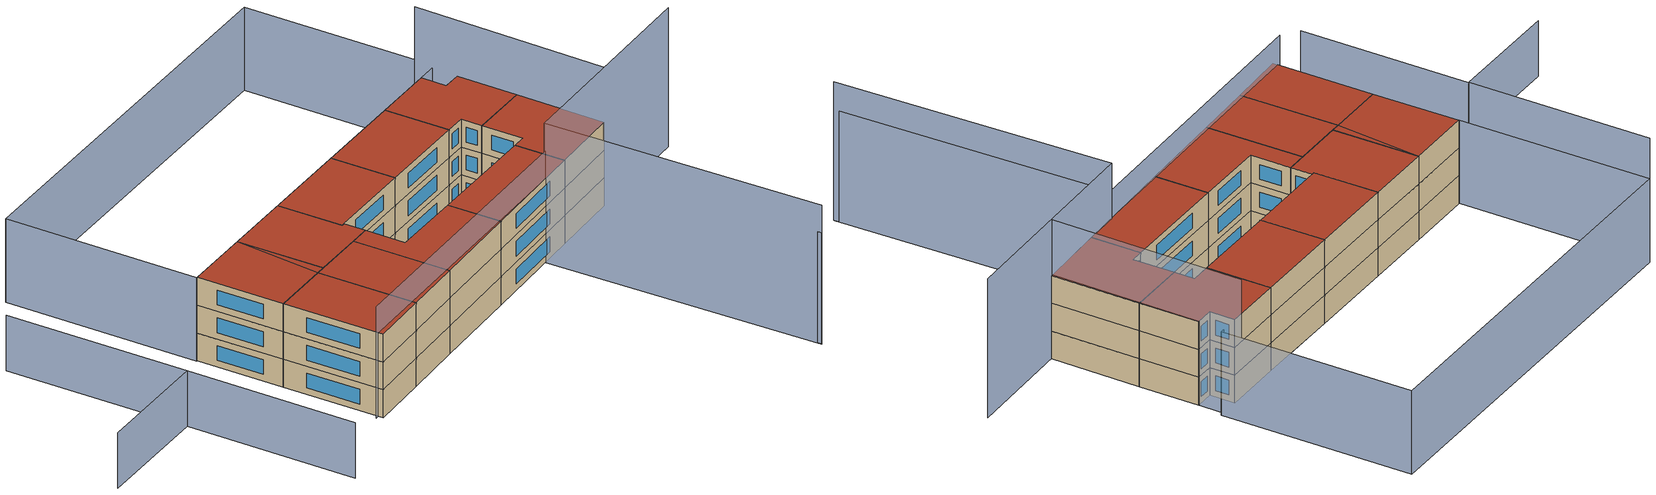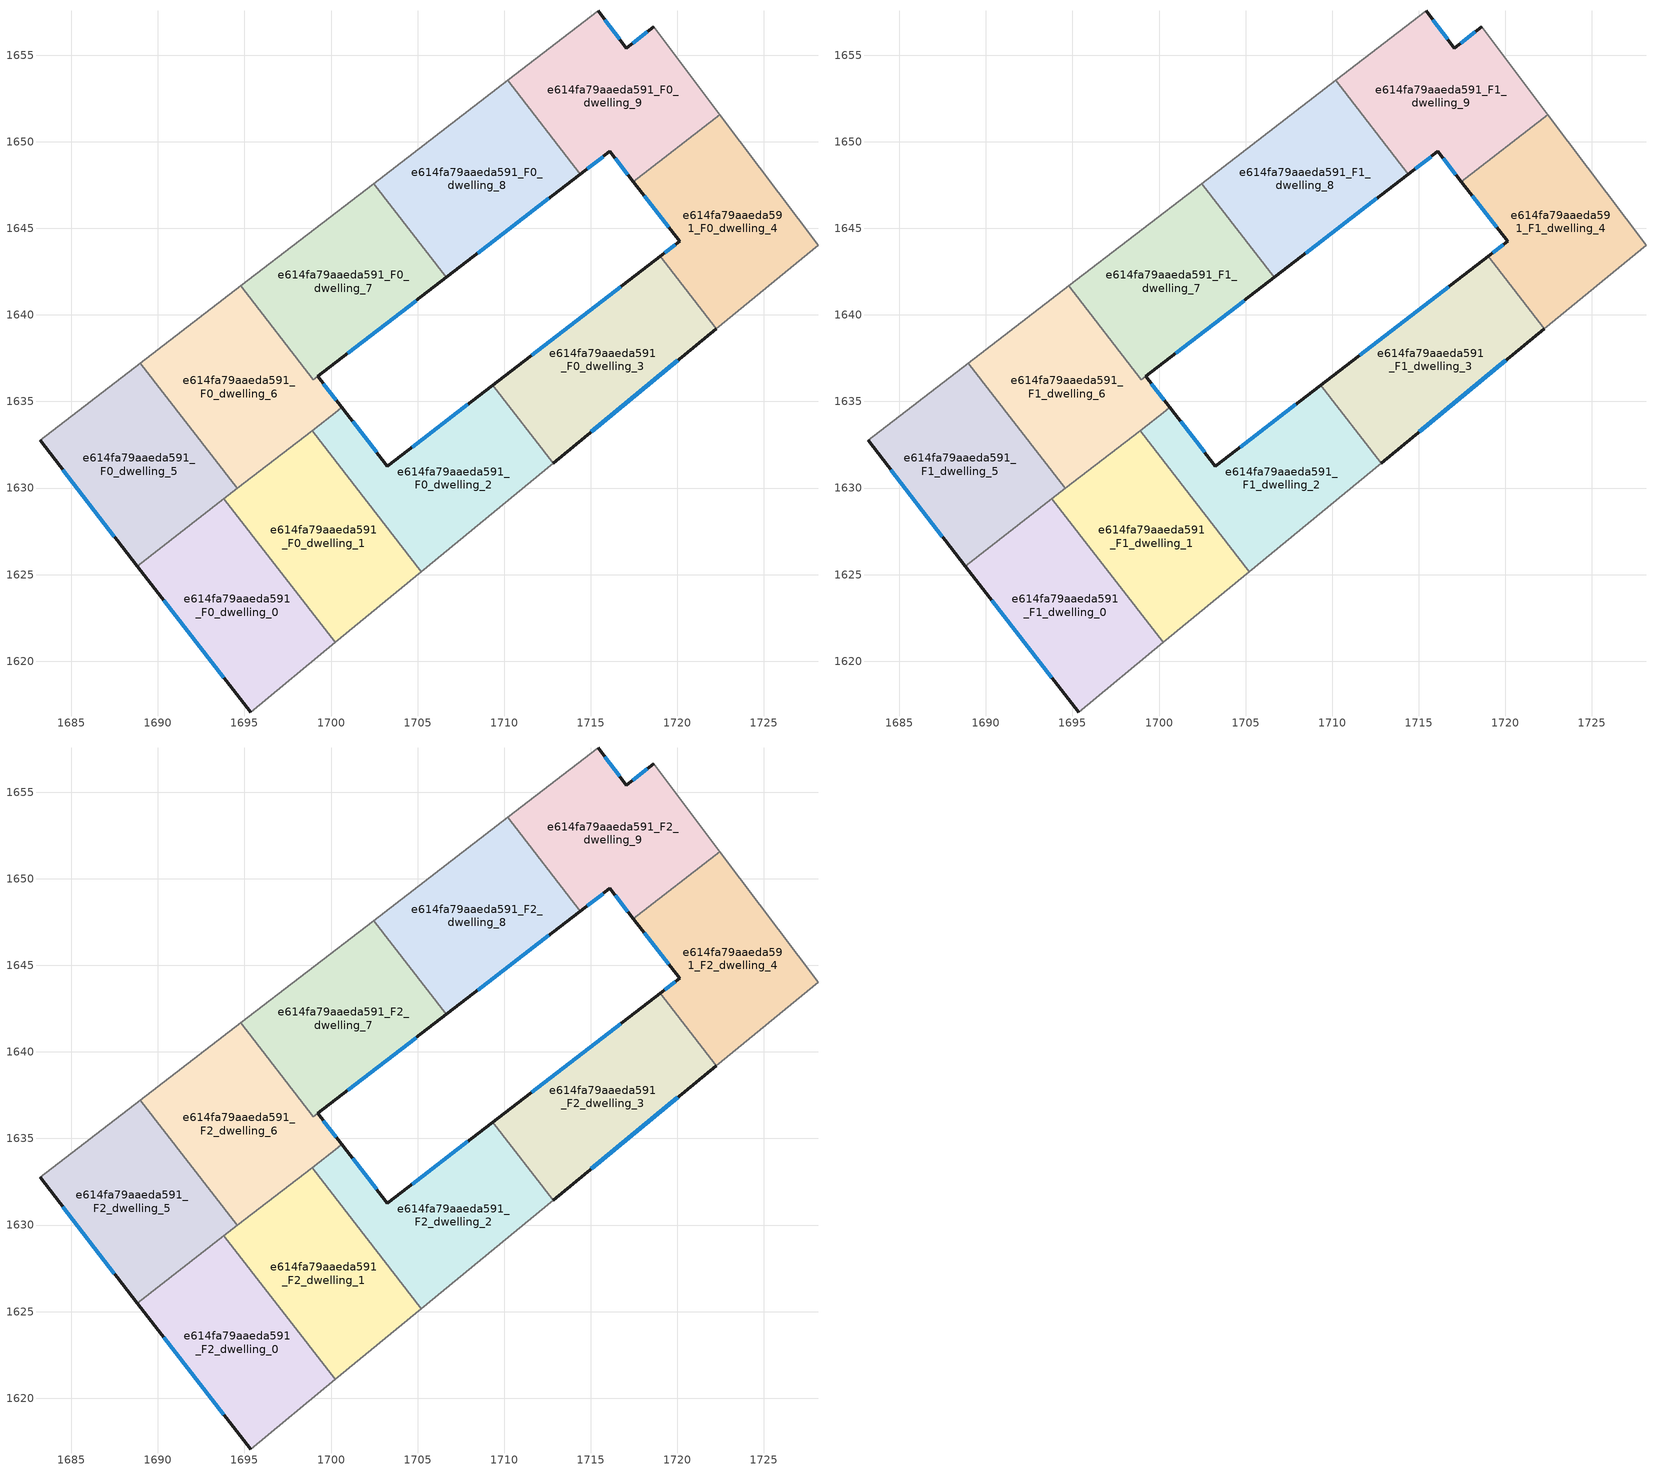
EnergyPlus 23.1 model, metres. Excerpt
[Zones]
e614fa79aaeda591_F0_dwelling_0
 floor ground (EU_floor_Construction): 1693.81,1629.37 1700.24,1621.08 1695.35,1617.06 1688.81,1625.5 z0
 wall outside (EU_wall_Construction): 1688.81,1625.5 1695.35,1617.06 z0:3
 wall adiabatic (EU_wall_Construction): 1695.35,1617.06 1700.24,1621.08 z0:3
 wall to e614fa79aaeda591_F0_dwelling_5 (EU_wall_Construction): 1693.81,1629.38 1688.81,1625.5 z0:3
 wall to e614fa79aaeda591_F0_dwelling_1 (EU_wall_Construction): 1700.24,1621.08 1693.81,1629.37 z0:3
 window (EU_Window_Construction): 1690.35,1623.52 1693.81,1619.04 z0.7:2.3
e614fa79aaeda591_F0_dwelling_1
 floor ground (EU_floor_Construction): 1698.91,1633.32 1705.22,1625.18 1700.24,1621.08 1693.81,1629.37 z0
 wall adiabatic (EU_wall_Construction): 1700.24,1621.08 1705.22,1625.18 z0:3
 wall to e614fa79aaeda591_F0_dwelling_2 (EU_wall_Construction): 1705.22,1625.18 1698.91,1633.32 z0:3
 wall to e614fa79aaeda591_F0_dwelling_6 (EU_wall_Construction): 1698.91,1633.32 1694.59,1629.98 z0:3
 wall to e614fa79aaeda591_F0_dwelling_5 (EU_wall_Construction): 1694.59,1629.98 1693.81,1629.37 z0:3
e614fa79aaeda591_F0_dwelling_2
 floor ground (EU_floor_Construction): 1709.33,1635.94 1712.82,1631.44 1705.21,1625.18 1698.91,1633.32 1700.38,1634.46 1700.63,1634.65 1703.25,1631.26 z0
 wall outside (EU_wall_Construction): 1709.33,1635.94 1703.25,1631.26 1700.63,1634.65 z0:3
 wall adiabatic (EU_wall_Construction): 1705.22,1625.18 1712.82,1631.44 z0:3
 wall to e614fa79aaeda591_F0_dwelling_3 (EU_wall_Construction): 1712.82,1631.44 1709.33,1635.94 z0:3
 wall to e614fa79aaeda591_F0_dwelling_6 (EU_wall_Construction): 1700.63,1634.65 1700.38,1634.46 1698.91,1633.32 z0:3
 window (EU_Window_Construction): 1702.64,1632.06 1701.24,1633.86 / 1707.91,1634.84 1704.68,1632.36 z0.7:2.3
e614fa79aaeda591_F0_dwelling_3
 floor ground (EU_floor_Construction): 1719,1643.37 1722.24,1639.19 1712.82,1631.44 1709.33,1635.94 z0
 wall outside (EU_wall_Construction): 1712.82,1631.44 1722.24,1639.19 / 1719,1643.37 1709.33,1635.94 z0:3
 wall to e614fa79aaeda591_F0_dwelling_4 (EU_wall_Construction): 1722.24,1639.19 1719,1643.37 z0:3
 window (EU_Window_Construction): 1715.03,1633.26 1720.03,1637.37 / 1716.73,1641.63 1711.6,1637.68 z0.7:2.3
e614fa79aaeda591_F0_dwelling_4
 floor ground (EU_floor_Construction): 1722.45,1651.56 1728.12,1644.03 1722.24,1639.19 1719,1643.37 1720.13,1644.24 1717.46,1647.7 z0
 wall outside (EU_wall_Construction): 1717.46,1647.7 1720.13,1644.24 1719,1643.37 z0:3
 wall adiabatic (EU_wall_Construction): 1722.24,1639.19 1728.12,1644.03 1722.45,1651.56 z0:3
 wall to e614fa79aaeda591_F0_dwelling_9 (EU_wall_Construction): 1722.45,1651.56 1717.46,1647.7 z0:3
 window (EU_Window_Construction): 1718.09,1646.89 1719.51,1645.05 / 1719.87,1644.04 1719.27,1643.58 z0.7:2.3
e614fa79aaeda591_F0_dwelling_5
 floor ground (EU_floor_Construction): 1688.99,1637.21 1694.59,1629.98 1688.81,1625.5 1683.19,1632.75 z0
 wall outside (EU_wall_Construction): 1683.19,1632.75 1688.81,1625.5 z0:3
 wall adiabatic (EU_wall_Construction): 1688.99,1637.21 1683.19,1632.75 z0:3
 wall to e614fa79aaeda591_F0_dwelling_6 (EU_wall_Construction): 1694.59,1629.98 1688.99,1637.21 z0:3
 window (EU_Window_Construction): 1684.51,1631.05 1687.49,1627.2 z0.7:2.3
e614fa79aaeda591_F0_dwelling_6
 floor ground (EU_floor_Construction): 1699.23,1636.46 1700.63,1634.65 1694.59,1629.98 1688.99,1637.21 1694.79,1641.68 1698.99,1636.27 z0
 wall outside (EU_wall_Construction): 1700.63,1634.65 1699.23,1636.46 z0:3
 wall adiabatic (EU_wall_Construction): 1694.79,1641.68 1688.99,1637.21 z0:3
 wall to e614fa79aaeda591_F0_dwelling_7 (EU_wall_Construction): 1699.23,1636.46 1698.99,1636.27 1694.79,1641.68 z0:3
 window (EU_Window_Construction): 1700.3,1635.08 1699.56,1636.03 z0.7:2.3
e614fa79aaeda591_F0_dwelling_7
 floor ground (EU_floor_Construction): 1702.46,1647.58 1706.66,1642.17 1699.23,1636.46 1698.99,1636.27 1694.79,1641.68 z0
 wall outside (EU_wall_Construction): 1699.23,1636.46 1706.66,1642.17 z0:3
 wall adiabatic (EU_wall_Construction): 1702.46,1647.58 1694.79,1641.68 z0:3
 wall to e614fa79aaeda591_F0_dwelling_8 (EU_wall_Construction): 1706.66,1642.17 1702.46,1647.58 z0:3
 window (EU_Window_Construction): 1700.97,1637.8 1704.91,1640.83 z0.7:2.3
e614fa79aaeda591_F0_dwelling_8
 floor ground (EU_floor_Construction): 1710.21,1653.55 1714.41,1648.14 1706.66,1642.17 1702.46,1647.58 z0
 wall outside (EU_wall_Construction): 1706.66,1642.17 1714.41,1648.14 z0:3
 wall adiabatic (EU_wall_Construction): 1710.21,1653.55 1702.46,1647.58 z0:3
 wall to e614fa79aaeda591_F0_dwelling_9 (EU_wall_Construction): 1714.41,1648.14 1710.21,1653.55 z0:3
 window (EU_Window_Construction): 1708.48,1643.57 1712.59,1646.74 z0.7:2.3
e614fa79aaeda591_F0_dwelling_9
 floor ground (EU_floor_Construction): 1718.63,1656.63 1722.45,1651.56 1717.46,1647.7 1716.11,1649.45 1714.41,1648.14 1710.21,1653.55 1715.42,1657.56 1717.04,1655.41 z0
 wall outside (EU_wall_Construction): 1714.41,1648.14 1716.11,1649.45 1717.46,1647.7 / 1718.63,1656.63 1717.04,1655.41 1715.42,1657.56 z0:3
 wall adiabatic (EU_wall_Construction): 1715.42,1657.56 1710.21,1653.55 / 1722.45,1651.56 1718.63,1656.63 z0:3
 window (EU_Window_Construction): 1714.81,1648.44 1715.71,1649.14 / 1716.66,1655.91 1715.8,1657.05 / 1718.26,1656.35 1717.41,1655.69 / 1716.43,1649.04 1717.15,1648.11 z0.7:2.3
e614fa79aaeda591_F1_dwelling_0
 floor to e614fa79aaeda591_F0_dwelling_0 (EU_floor_Construction): 1693.81,1629.37 1700.24,1621.08 1695.35,1617.06 1688.81,1625.5 z3
 wall outside (EU_wall_Construction): 1688.81,1625.5 1695.35,1617.06 z3:6
 wall adiabatic (EU_wall_Construction): 1695.35,1617.06 1700.24,1621.08 z3:6
 wall to e614fa79aaeda591_F1_dwelling_5 (EU_wall_Construction): 1693.81,1629.38 1688.81,1625.5 z3:6
 wall to e614fa79aaeda591_F1_dwelling_1 (EU_wall_Construction): 1700.24,1621.08 1693.81,1629.37 z3:6
 window (EU_Window_Construction): 1690.35,1623.52 1693.81,1619.04 z3.7:5.3
e614fa79aaeda591_F1_dwelling_1
 floor to e614fa79aaeda591_F0_dwelling_1 (EU_floor_Construction): 1698.91,1633.32 1705.21,1625.18 1700.24,1621.08 1693.81,1629.37 z3
 wall adiabatic (EU_wall_Construction): 1700.24,1621.08 1705.22,1625.18 z3:6
 wall to e614fa79aaeda591_F1_dwelling_2 (EU_wall_Construction): 1705.22,1625.18 1698.91,1633.32 z3:6
 wall to e614fa79aaeda591_F1_dwelling_6 (EU_wall_Construction): 1698.91,1633.32 1694.59,1629.98 z3:6
 wall to e614fa79aaeda591_F1_dwelling_5 (EU_wall_Construction): 1694.59,1629.98 1693.81,1629.37 z3:6
e614fa79aaeda591_F1_dwelling_2
 floor to e614fa79aaeda591_F0_dwelling_2 (EU_floor_Construction): 1709.33,1635.94 1712.82,1631.44 1705.21,1625.18 1698.91,1633.32 1700.38,1634.46 1700.63,1634.65 1703.25,1631.26 z3
 wall outside (EU_wall_Construction): 1709.33,1635.94 1703.25,1631.26 1700.63,1634.65 z3:6
 wall adiabatic (EU_wall_Construction): 1705.22,1625.18 1712.82,1631.44 z3:6
 wall to e614fa79aaeda591_F1_dwelling_3 (EU_wall_Construction): 1712.82,1631.44 1709.33,1635.94 z3:6
 wall to e614fa79aaeda591_F1_dwelling_6 (EU_wall_Construction): 1700.63,1634.65 1700.38,1634.46 1698.91,1633.32 z3:6
 window (EU_Window_Construction): 1702.64,1632.06 1701.24,1633.86 / 1707.91,1634.84 1704.68,1632.36 z3.7:5.3
e614fa79aaeda591_F1_dwelling_3
 floor to e614fa79aaeda591_F0_dwelling_3 (EU_floor_Construction): 1719,1643.37 1722.24,1639.19 1712.82,1631.44 1709.33,1635.94 z3
 wall outside (EU_wall_Construction): 1712.82,1631.44 1722.24,1639.19 / 1719,1643.37 1709.33,1635.94 z3:6
 wall to e614fa79aaeda591_F1_dwelling_4 (EU_wall_Construction): 1722.24,1639.19 1719,1643.37 z3:6
 window (EU_Window_Construction): 1715.03,1633.26 1720.03,1637.37 / 1716.73,1641.63 1711.6,1637.68 z3.7:5.3
e614fa79aaeda591_F1_dwelling_4
 floor to e614fa79aaeda591_F0_dwelling_4 (EU_floor_Construction): 1722.45,1651.56 1728.12,1644.03 1722.24,1639.19 1719,1643.37 1720.13,1644.24 1717.46,1647.7 z3
 wall outside (EU_wall_Construction): 1717.46,1647.7 1720.13,1644.24 1719,1643.37 z3:6
 wall adiabatic (EU_wall_Construction): 1722.24,1639.19 1728.12,1644.03 1722.45,1651.56 z3:6
 wall to e614fa79aaeda591_F1_dwelling_9 (EU_wall_Construction): 1722.45,1651.56 1717.46,1647.7 z3:6
 window (EU_Window_Construction): 1718.09,1646.89 1719.51,1645.05 / 1719.87,1644.04 1719.27,1643.58 z3.7:5.3
e614fa79aaeda591_F1_dwelling_5
 floor to e614fa79aaeda591_F0_dwelling_5 (EU_floor_Construction): 1688.99,1637.21 1693.81,1629.38 1688.81,1625.5 1683.19,1632.75 z3; 1688.99,1637.21 1694.59,1629.98 1693.81,1629.38 z3
 wall outside (EU_wall_Construction): 1683.19,1632.75 1688.81,1625.5 z3:6
 wall adiabatic (EU_wall_Construction): 1688.99,1637.21 1683.19,1632.75 z3:6
 wall to e614fa79aaeda591_F1_dwelling_6 (EU_wall_Construction): 1694.59,1629.98 1688.99,1637.21 z3:6
 window (EU_Window_Construction): 1684.51,1631.05 1687.49,1627.2 z3.7:5.3
e614fa79aaeda591_F1_dwelling_6
 floor to e614fa79aaeda591_F0_dwelling_6 (EU_floor_Construction): 1699.23,1636.46 1700.63,1634.65 1694.59,1629.98 1688.99,1637.21 1694.79,1641.68 1698.99,1636.27 z3
 wall outside (EU_wall_Construction): 1700.63,1634.65 1699.23,1636.46 z3:6
 wall adiabatic (EU_wall_Construction): 1694.79,1641.68 1688.99,1637.21 z3:6
 wall to e614fa79aaeda591_F1_dwelling_7 (EU_wall_Construction): 1699.23,1636.46 1698.99,1636.27 1694.79,1641.68 z3:6
 window (EU_Window_Construction): 1700.3,1635.08 1699.56,1636.03 z3.7:5.3
e614fa79aaeda591_F1_dwelling_7
 floor to e614fa79aaeda591_F0_dwelling_7 (EU_floor_Construction): 1702.46,1647.58 1706.66,1642.17 1699.23,1636.46 1698.99,1636.27 1694.79,1641.68 z3
 wall outside (EU_wall_Construction): 1699.23,1636.46 1706.66,1642.17 z3:6
 wall adiabatic (EU_wall_Construction): 1702.46,1647.58 1694.79,1641.68 z3:6
 wall to e614fa79aaeda591_F1_dwelling_8 (EU_wall_Construction): 1706.66,1642.17 1702.46,1647.58 z3:6
 window (EU_Window_Construction): 1700.97,1637.8 1704.91,1640.83 z3.7:5.3
e614fa79aaeda591_F1_dwelling_8
 floor to e614fa79aaeda591_F0_dwelling_8 (EU_floor_Construction): 1710.21,1653.55 1714.41,1648.14 1706.66,1642.17 1702.46,1647.58 z3
 wall outside (EU_wall_Construction): 1706.66,1642.17 1714.41,1648.14 z3:6
 wall adiabatic (EU_wall_Construction): 1710.21,1653.55 1702.46,1647.58 z3:6
 wall to e614fa79aaeda591_F1_dwelling_9 (EU_wall_Construction): 1714.41,1648.14 1710.21,1653.55 z3:6
 window (EU_Window_Construction): 1708.48,1643.57 1712.59,1646.74 z3.7:5.3
e614fa79aaeda591_F1_dwelling_9
 floor to e614fa79aaeda591_F0_dwelling_9 (EU_floor_Construction): 1718.63,1656.63 1722.45,1651.56 1717.46,1647.7 1716.11,1649.45 1714.41,1648.14 1710.21,1653.55 1715.42,1657.56 1717.04,1655.41 z3
 wall outside (EU_wall_Construction): 1714.41,1648.14 1716.11,1649.45 1717.46,1647.7 / 1718.63,1656.63 1717.04,1655.41 1715.42,1657.56 z3:6
 wall adiabatic (EU_wall_Construction): 1715.42,1657.56 1710.21,1653.55 / 1722.45,1651.56 1718.63,1656.63 z3:6
 window (EU_Window_Construction): 1714.81,1648.44 1715.71,1649.14 / 1716.66,1655.91 1715.8,1657.05 / 1718.26,1656.35 1717.41,1655.69 / 1716.43,1649.04 1717.15,1648.11 z3.7:5.3
e614fa79aaeda591_F2_dwelling_0
 floor to e614fa79aaeda591_F1_dwelling_0 (EU_floor_Construction): 1693.81,1629.37 1700.24,1621.08 1695.35,1617.06 1688.81,1625.5 z6
 wall outside (EU_wall_Construction): 1688.81,1625.5 1695.35,1617.06 z6:9
 wall adiabatic (EU_wall_Construction): 1695.35,1617.06 1700.24,1621.08 z6:9
 wall to e614fa79aaeda591_F2_dwelling_5 (EU_wall_Construction): 1693.81,1629.38 1688.81,1625.5 z6:9
 wall to e614fa79aaeda591_F2_dwelling_1 (EU_wall_Construction): 1700.24,1621.08 1693.81,1629.37 z6:9
 window (EU_Window_Construction): 1690.35,1623.52 1693.81,1619.04 z6.7:8.3
 roof outside (EU_roof_Construction): 1700.24,1621.08 1693.81,1629.37 1688.81,1625.5 1695.35,1617.06 z9
e614fa79aaeda591_F2_dwelling_1
 floor to e614fa79aaeda591_F1_dwelling_1 (EU_floor_Construction): 1698.91,1633.32 1705.21,1625.18 1700.24,1621.08 1693.81,1629.37 z6
 wall adiabatic (EU_wall_Construction): 1700.24,1621.08 1705.22,1625.18 z6:9
 wall to e614fa79aaeda591_F2_dwelling_2 (EU_wall_Construction): 1705.22,1625.18 1698.91,1633.32 z6:9
 wall to e614fa79aaeda591_F2_dwelling_6 (EU_wall_Construction): 1698.91,1633.32 1694.59,1629.98 z6:9
 wall to e614fa79aaeda591_F2_dwelling_5 (EU_wall_Construction): 1694.59,1629.98 1693.81,1629.37 z6:9
 roof outside (EU_roof_Construction): 1705.21,1625.18 1698.91,1633.32 1693.81,1629.37 1700.24,1621.08 z9
e614fa79aaeda591_F2_dwelling_2
 floor to e614fa79aaeda591_F1_dwelling_2 (EU_floor_Construction): 1709.33,1635.94 1712.82,1631.44 1705.21,1625.18 1698.91,1633.32 1700.38,1634.46 1700.63,1634.65 1703.25,1631.26 z6
 wall outside (EU_wall_Construction): 1709.33,1635.94 1703.25,1631.26 1700.63,1634.65 z6:9
 wall adiabatic (EU_wall_Construction): 1705.22,1625.18 1712.82,1631.44 z6:9
 wall to e614fa79aaeda591_F2_dwelling_3 (EU_wall_Construction): 1712.82,1631.44 1709.33,1635.94 z6:9
 wall to e614fa79aaeda591_F2_dwelling_6 (EU_wall_Construction): 1700.63,1634.65 1700.38,1634.46 1698.91,1633.32 z6:9
 window (EU_Window_Construction): 1702.64,1632.06 1701.24,1633.86 / 1707.91,1634.84 1704.68,1632.36 z6.7:8.3
 roof outside (EU_roof_Construction): 1712.82,1631.44 1709.33,1635.94 1703.25,1631.26 1700.63,1634.65 1700.38,1634.46 1698.91,1633.32 1705.21,1625.18 z9
e614fa79aaeda591_F2_dwelling_3
 floor to e614fa79aaeda591_F1_dwelling_3 (EU_floor_Construction): 1719,1643.37 1722.24,1639.19 1712.82,1631.44 1709.33,1635.94 z6
 wall outside (EU_wall_Construction): 1712.82,1631.44 1722.24,1639.19 / 1719,1643.37 1709.33,1635.94 z6:9
 wall to e614fa79aaeda591_F2_dwelling_4 (EU_wall_Construction): 1722.24,1639.19 1719,1643.37 z6:9
 window (EU_Window_Construction): 1715.03,1633.26 1720.03,1637.37 / 1716.73,1641.63 1711.6,1637.68 z6.7:8.3
 roof outside (EU_roof_Construction): 1722.24,1639.19 1719,1643.37 1709.33,1635.94 1712.82,1631.44 z9
e614fa79aaeda591_F2_dwelling_4
 floor to e614fa79aaeda591_F1_dwelling_4 (EU_floor_Construction): 1722.45,1651.56 1728.12,1644.03 1722.24,1639.19 1719,1643.37 1720.13,1644.24 1717.46,1647.7 z6
 wall outside (EU_wall_Construction): 1717.46,1647.7 1720.13,1644.24 1719,1643.37 z6:9
 wall adiabatic (EU_wall_Construction): 1722.24,1639.19 1728.12,1644.03 1722.45,1651.56 z6:9
 wall to e614fa79aaeda591_F2_dwelling_9 (EU_wall_Construction): 1722.45,1651.56 1717.46,1647.7 z6:9
 window (EU_Window_Construction): 1718.09,1646.89 1719.51,1645.05 / 1719.87,1644.04 1719.27,1643.58 z6.7:8.3
 roof outside (EU_roof_Construction): 1728.12,1644.03 1722.45,1651.56 1717.46,1647.7 1720.13,1644.24 1719,1643.37 1722.24,1639.19 z9
e614fa79aaeda591_F2_dwelling_5
 floor to e614fa79aaeda591_F1_dwelling_5 (EU_floor_Construction): 1688.99,1637.21 1693.81,1629.38 1688.81,1625.5 1683.19,1632.75 z6; 1688.99,1637.21 1694.59,1629.98 1693.81,1629.38 z6
 wall outside (EU_wall_Construction): 1683.19,1632.75 1688.81,1625.5 z6:9
 wall adiabatic (EU_wall_Construction): 1688.99,1637.21 1683.19,1632.75 z6:9
 wall to e614fa79aaeda591_F2_dwelling_6 (EU_wall_Construction): 1694.59,1629.98 1688.99,1637.21 z6:9
 window (EU_Window_Construction): 1684.51,1631.05 1687.49,1627.2 z6.7:8.3
 roof outside (EU_roof_Construction): 1693.81,1629.38 1688.99,1637.21 1683.19,1632.75 1688.81,1625.5 z9; 1694.59,1629.98 1688.99,1637.21 1693.81,1629.38 z9
e614fa79aaeda591_F2_dwelling_6
 floor to e614fa79aaeda591_F1_dwelling_6 (EU_floor_Construction): 1699.23,1636.46 1700.63,1634.65 1694.59,1629.98 1688.99,1637.21 1694.79,1641.68 1698.99,1636.27 z6
 wall outside (EU_wall_Construction): 1700.63,1634.65 1699.23,1636.46 z6:9
 wall adiabatic (EU_wall_Construction): 1694.79,1641.68 1688.99,1637.21 z6:9
 wall to e614fa79aaeda591_F2_dwelling_7 (EU_wall_Construction): 1699.23,1636.46 1698.99,1636.27 1694.79,1641.68 z6:9
 window (EU_Window_Construction): 1700.3,1635.08 1699.56,1636.03 z6.7:8.3
 roof outside (EU_roof_Construction): 1700.63,1634.65 1699.23,1636.46 1698.99,1636.27 1694.79,1641.68 1688.99,1637.21 1694.59,1629.98 z9
e614fa79aaeda591_F2_dwelling_7
 floor to e614fa79aaeda591_F1_dwelling_7 (EU_floor_Construction): 1702.46,1647.58 1706.66,1642.17 1699.23,1636.46 1698.99,1636.27 1694.79,1641.68 z6
 wall outside (EU_wall_Construction): 1699.23,1636.46 1706.66,1642.17 z6:9
 wall adiabatic (EU_wall_Construction): 1702.46,1647.58 1694.79,1641.68 z6:9
 wall to e614fa79aaeda591_F2_dwelling_8 (EU_wall_Construction): 1706.66,1642.17 1702.46,1647.58 z6:9
 window (EU_Window_Construction): 1700.97,1637.8 1704.91,1640.83 z6.7:8.3
 roof outside (EU_roof_Construction): 1706.66,1642.17 1702.46,1647.58 1694.79,1641.68 1698.99,1636.27 1699.23,1636.46 z9
e614fa79aaeda591_F2_dwelling_8
 floor to e614fa79aaeda591_F1_dwelling_8 (EU_floor_Construction): 1710.21,1653.55 1714.41,1648.14 1706.66,1642.17 1702.46,1647.58 z6
 wall outside (EU_wall_Construction): 1706.66,1642.17 1714.41,1648.14 z6:9
 wall adiabatic (EU_wall_Construction): 1710.21,1653.55 1702.46,1647.58 z6:9
 wall to e614fa79aaeda591_F2_dwelling_9 (EU_wall_Construction): 1714.41,1648.14 1710.21,1653.55 z6:9
 window (EU_Window_Construction): 1708.48,1643.57 1712.59,1646.74 z6.7:8.3
 roof outside (EU_roof_Construction): 1714.41,1648.14 1710.21,1653.55 1702.46,1647.58 1706.66,1642.17 z9
e614fa79aaeda591_F2_dwelling_9
 floor to e614fa79aaeda591_F1_dwelling_9 (EU_floor_Construction): 1718.63,1656.63 1722.45,1651.56 1717.46,1647.7 1716.11,1649.45 1714.41,1648.14 1710.21,1653.55 1715.42,1657.56 1717.04,1655.41 z6
 wall outside (EU_wall_Construction): 1714.41,1648.14 1716.11,1649.45 1717.46,1647.7 / 1718.63,1656.63 1717.04,1655.41 1715.42,1657.56 z6:9
 wall adiabatic (EU_wall_Construction): 1715.42,1657.56 1710.21,1653.55 / 1722.45,1651.56 1718.63,1656.63 z6:9
 window (EU_Window_Construction): 1714.81,1648.44 1715.71,1649.14 / 1716.66,1655.91 1715.8,1657.05 / 1718.26,1656.35 1717.41,1655.69 / 1716.43,1649.04 1717.15,1648.11 z6.7:8.3
 roof outside (EU_roof_Construction): 1722.45,1651.56 1718.63,1656.63 1717.04,1655.41 1715.42,1657.56 1710.21,1653.55 1714.41,1648.14 1716.11,1649.45 1717.46,1647.7 z9
shading: 1678.06,1622.43 1688.96,1608.13 / 1666.25,1637.72 1678.02,1622.39 / 1678.02,1622.39 1668.04,1614.74 z0:6; 1694.74,1617.26 1719.43,1636.87 / 1719.43,1636.87 1737.56,1614.04 z0:12; 1717.37,1659.06 1683.14,1632.71 / 1683.14,1632.71 1670.72,1648.86 / 1670.72,1648.86 1704.94,1675.21 / 1704.94,1675.21 1717.37,1659.06 z0:9; 1737.62,1613.98 1719.29,1636.89 / 1719.29,1636.89 1737.47,1651.43 / 1728.07,1643.99 1715.86,1660.32 z0:15
[Building]
EU S2 Campaign: North Axis=0; Terrain=City; Solar Distribution=FullExterior
[Site:Location]
Budapest.Ferenc.Liszt.Intl.AP: Latitude=47.437; Longitude=19.256; Time Zone=1; Elevation=185
[SizingPeriod:WeatherFileDays]
AnnualSizingPeriod: Begin Month=1; Begin Day of Month=1; End Month=12; End Day of Month=31; Day of Week for Start Day=Monday; Use Weather File Daylight Saving Period=No; Use Weather File Rain and Snow Indicators=No
[MATERIAL]
EU_InternalMass_Material: Roughness=MediumRough; Thickness=0.1; Conductivity=1; Density=1800; Specific Heat=900; Thermal Absorptance=0.9; Solar Absorptance=0.7; Visible Absorptance=0.7
[MATERIAL:NOMASS] Roughness=MediumRough; Thermal Absorptance=0.9; Solar Absorptance=0.7; Visible Absorptance=0.7
Name | Thermal Resistance
EU_wall_NoMass | 0.832559
EU_roof_NoMass | 1.39638
EU_floor_NoMass | 0.872794
[WINDOWMATERIAL:SIMPLEGLAZINGSYSTEM]
EU_Window_SimpleGlazing: UFactor=2.79869; Solar Heat Gain Coefficient=0.75; Visible Transmittance=0.75
[CONSTRUCTION]
EU_wall_Construction: EU_wall_NoMass
EU_roof_Construction: EU_roof_NoMass
EU_floor_Construction: EU_floor_NoMass
EU_Window_Construction: EU_Window_SimpleGlazing
EU_InternalMass_Construction: EU_InternalMass_Material
[ZONE] Type=1; Multiplier=1; Ceiling Height=autocalculate; Floor Area=autocalculate; Part of Total Floor Area=Yes
Name | Volume
e614fa79aaeda591_F0_dwelling_0; e614fa79aaeda591_F1_dwelling_0; e614fa79aaeda591_F2_dwelling_0 | 200.924
e614fa79aaeda591_F0_dwelling_1; e614fa79aaeda591_F1_dwelling_1; e614fa79aaeda591_F2_dwelling_1 | 200.93
e614fa79aaeda591_F0_dwelling_2; e614fa79aaeda591_F1_dwelling_2; e614fa79aaeda591_F2_dwelling_2 | 200.895
e614fa79aaeda591_F0_dwelling_3; e614fa79aaeda591_F1_dwelling_3; e614fa79aaeda591_F2_dwelling_3; e614fa79aaeda591_F0_dwelling_5; e614fa79aaeda591_F1_dwelling_5; e614fa79aaeda591_F2_dwelling_5; e614fa79aaeda591_F1_dwelling_9; e614fa79aaeda591_F2_dwelling_9 | 200.903
e614fa79aaeda591_F0_dwelling_4; e614fa79aaeda591_F1_dwelling_4; e614fa79aaeda591_F2_dwelling_4 | 200.92
e614fa79aaeda591_F0_dwelling_6; e614fa79aaeda591_F1_dwelling_6; e614fa79aaeda591_F2_dwelling_6 | 203.028
e614fa79aaeda591_F0_dwelling_7; e614fa79aaeda591_F1_dwelling_7; e614fa79aaeda591_F2_dwelling_7 | 198.783
e614fa79aaeda591_F0_dwelling_8 | 200.916
e614fa79aaeda591_F1_dwelling_8; e614fa79aaeda591_F2_dwelling_8 | 200.915
e614fa79aaeda591_F0_dwelling_9 | 200.904
[INTERNALMASS] Construction=EU_InternalMass_Construction
Name | Zone or ZoneList | Surface Area
e614fa79aaeda591_F0_dwelling_0_EU_InternalMass | e614fa79aaeda591_F0_dwelling_0 | 66.9752
e614fa79aaeda591_F0_dwelling_1_EU_InternalMass | e614fa79aaeda591_F0_dwelling_1 | 66.9781
e614fa79aaeda591_F0_dwelling_2_EU_InternalMass | e614fa79aaeda591_F0_dwelling_2 | 66.9658
e614fa79aaeda591_F0_dwelling_3_EU_InternalMass | e614fa79aaeda591_F0_dwelling_3 | 66.9678
e614fa79aaeda591_F0_dwelling_4_EU_InternalMass | e614fa79aaeda591_F0_dwelling_4 | 66.9733
e614fa79aaeda591_F0_dwelling_5_EU_InternalMass | e614fa79aaeda591_F0_dwelling_5 | 66.9677
e614fa79aaeda591_F0_dwelling_6_EU_InternalMass | e614fa79aaeda591_F0_dwelling_6 | 67.6786
e614fa79aaeda591_F0_dwelling_7_EU_InternalMass | e614fa79aaeda591_F0_dwelling_7 | 66.2609
e614fa79aaeda591_F0_dwelling_8_EU_InternalMass | e614fa79aaeda591_F0_dwelling_8 | 66.9719
e614fa79aaeda591_F0_dwelling_9_EU_InternalMass | e614fa79aaeda591_F0_dwelling_9 | 66.9678
e614fa79aaeda591_F1_dwelling_0_EU_InternalMass | e614fa79aaeda591_F1_dwelling_0 | 66.9752
e614fa79aaeda591_F1_dwelling_1_EU_InternalMass | e614fa79aaeda591_F1_dwelling_1 | 66.9781
e614fa79aaeda591_F1_dwelling_2_EU_InternalMass | e614fa79aaeda591_F1_dwelling_2 | 66.9658
e614fa79aaeda591_F1_dwelling_3_EU_InternalMass | e614fa79aaeda591_F1_dwelling_3 | 66.9678
e614fa79aaeda591_F1_dwelling_4_EU_InternalMass | e614fa79aaeda591_F1_dwelling_4 | 66.9733
e614fa79aaeda591_F1_dwelling_5_EU_InternalMass | e614fa79aaeda591_F1_dwelling_5 | 66.9677
e614fa79aaeda591_F1_dwelling_6_EU_InternalMass | e614fa79aaeda591_F1_dwelling_6 | 67.6786
e614fa79aaeda591_F1_dwelling_7_EU_InternalMass | e614fa79aaeda591_F1_dwelling_7 | 66.2609
e614fa79aaeda591_F1_dwelling_8_EU_InternalMass | e614fa79aaeda591_F1_dwelling_8 | 66.9719
e614fa79aaeda591_F1_dwelling_9_EU_InternalMass | e614fa79aaeda591_F1_dwelling_9 | 66.9678
e614fa79aaeda591_F2_dwelling_0_EU_InternalMass | e614fa79aaeda591_F2_dwelling_0 | 66.9752
e614fa79aaeda591_F2_dwelling_1_EU_InternalMass | e614fa79aaeda591_F2_dwelling_1 | 66.9781
e614fa79aaeda591_F2_dwelling_2_EU_InternalMass | e614fa79aaeda591_F2_dwelling_2 | 66.9658
e614fa79aaeda591_F2_dwelling_3_EU_InternalMass | e614fa79aaeda591_F2_dwelling_3 | 66.9678
e614fa79aaeda591_F2_dwelling_4_EU_InternalMass | e614fa79aaeda591_F2_dwelling_4 | 66.9733
e614fa79aaeda591_F2_dwelling_5_EU_InternalMass | e614fa79aaeda591_F2_dwelling_5 | 66.9677
e614fa79aaeda591_F2_dwelling_6_EU_InternalMass | e614fa79aaeda591_F2_dwelling_6 | 67.6786
e614fa79aaeda591_F2_dwelling_7_EU_InternalMass | e614fa79aaeda591_F2_dwelling_7 | 66.2609
e614fa79aaeda591_F2_dwelling_8_EU_InternalMass | e614fa79aaeda591_F2_dwelling_8 | 66.9719
e614fa79aaeda591_F2_dwelling_9_EU_InternalMass | e614fa79aaeda591_F2_dwelling_9 | 66.9678
[OTHEREQUIPMENT] Fuel Type=Electricity; Design Level Calculation Method=Watts/Area; Power per Zone Floor Area=1; Fraction Latent=0; Fraction Radiant=0; Fraction Lost=0; Carbon Dioxide Generation Rate=0; EndUse Subcategory=EU_Step8_InternalGains
Name | Zone or ZoneList or Space or SpaceList | Schedule
EU_Step8_InternalGain_e614fa79aaeda591_F0_dwelling_0_f000 | e614fa79aaeda591_F0_dwelling_0 | EU_Step8_GainSchedule_e614fa79aaeda591_F0_dwelling_0_f000
EU_Step8_InternalGain_e614fa79aaeda591_F0_dwelling_1_f000 | e614fa79aaeda591_F0_dwelling_1 | EU_Step8_GainSchedule_e614fa79aaeda591_F0_dwelling_1_f000
EU_Step8_InternalGain_e614fa79aaeda591_F0_dwelling_2_f000 | e614fa79aaeda591_F0_dwelling_2 | EU_Step8_GainSchedule_e614fa79aaeda591_F0_dwelling_2_f000
EU_Step8_InternalGain_e614fa79aaeda591_F0_dwelling_3_f000 | e614fa79aaeda591_F0_dwelling_3 | EU_Step8_GainSchedule_e614fa79aaeda591_F0_dwelling_3_f000
EU_Step8_InternalGain_e614fa79aaeda591_F0_dwelling_4_f000 | e614fa79aaeda591_F0_dwelling_4 | EU_Step8_GainSchedule_e614fa79aaeda591_F0_dwelling_4_f000
EU_Step8_InternalGain_e614fa79aaeda591_F0_dwelling_5_f000 | e614fa79aaeda591_F0_dwelling_5 | EU_Step8_GainSchedule_e614fa79aaeda591_F0_dwelling_5_f000
EU_Step8_InternalGain_e614fa79aaeda591_F0_dwelling_6_f000 | e614fa79aaeda591_F0_dwelling_6 | EU_Step8_GainSchedule_e614fa79aaeda591_F0_dwelling_6_f000
EU_Step8_InternalGain_e614fa79aaeda591_F0_dwelling_7_f000 | e614fa79aaeda591_F0_dwelling_7 | EU_Step8_GainSchedule_e614fa79aaeda591_F0_dwelling_7_f000
EU_Step8_InternalGain_e614fa79aaeda591_F0_dwelling_8_f000 | e614fa79aaeda591_F0_dwelling_8 | EU_Step8_GainSchedule_e614fa79aaeda591_F0_dwelling_8_f000
EU_Step8_InternalGain_e614fa79aaeda591_F0_dwelling_9_f000 | e614fa79aaeda591_F0_dwelling_9 | EU_Step8_GainSchedule_e614fa79aaeda591_F0_dwelling_9_f000
EU_Step8_InternalGain_e614fa79aaeda591_F1_dwelling_0_f000 | e614fa79aaeda591_F1_dwelling_0 | EU_Step8_GainSchedule_e614fa79aaeda591_F1_dwelling_0_f000
EU_Step8_InternalGain_e614fa79aaeda591_F1_dwelling_1_f000 | e614fa79aaeda591_F1_dwelling_1 | EU_Step8_GainSchedule_e614fa79aaeda591_F1_dwelling_1_f000
EU_Step8_InternalGain_e614fa79aaeda591_F1_dwelling_2_f000 | e614fa79aaeda591_F1_dwelling_2 | EU_Step8_GainSchedule_e614fa79aaeda591_F1_dwelling_2_f000
EU_Step8_InternalGain_e614fa79aaeda591_F1_dwelling_3_f000 | e614fa79aaeda591_F1_dwelling_3 | EU_Step8_GainSchedule_e614fa79aaeda591_F1_dwelling_3_f000
EU_Step8_InternalGain_e614fa79aaeda591_F1_dwelling_4_f000 | e614fa79aaeda591_F1_dwelling_4 | EU_Step8_GainSchedule_e614fa79aaeda591_F1_dwelling_4_f000
EU_Step8_InternalGain_e614fa79aaeda591_F1_dwelling_5_f000 | e614fa79aaeda591_F1_dwelling_5 | EU_Step8_GainSchedule_e614fa79aaeda591_F1_dwelling_5_f000
EU_Step8_InternalGain_e614fa79aaeda591_F1_dwelling_6_f000 | e614fa79aaeda591_F1_dwelling_6 | EU_Step8_GainSchedule_e614fa79aaeda591_F1_dwelling_6_f000
EU_Step8_InternalGain_e614fa79aaeda591_F1_dwelling_7_f000 | e614fa79aaeda591_F1_dwelling_7 | EU_Step8_GainSchedule_e614fa79aaeda591_F1_dwelling_7_f000
EU_Step8_InternalGain_e614fa79aaeda591_F1_dwelling_8_f000 | e614fa79aaeda591_F1_dwelling_8 | EU_Step8_GainSchedule_e614fa79aaeda591_F1_dwelling_8_f000
EU_Step8_InternalGain_e614fa79aaeda591_F1_dwelling_9_f000 | e614fa79aaeda591_F1_dwelling_9 | EU_Step8_GainSchedule_e614fa79aaeda591_F1_dwelling_9_f000
EU_Step8_InternalGain_e614fa79aaeda591_F2_dwelling_0_f000 | e614fa79aaeda591_F2_dwelling_0 | EU_Step8_GainSchedule_e614fa79aaeda591_F2_dwelling_0_f000
EU_Step8_InternalGain_e614fa79aaeda591_F2_dwelling_1_f000 | e614fa79aaeda591_F2_dwelling_1 | EU_Step8_GainSchedule_e614fa79aaeda591_F2_dwelling_1_f000
EU_Step8_InternalGain_e614fa79aaeda591_F2_dwelling_2_f000 | e614fa79aaeda591_F2_dwelling_2 | EU_Step8_GainSchedule_e614fa79aaeda591_F2_dwelling_2_f000
EU_Step8_InternalGain_e614fa79aaeda591_F2_dwelling_3_f000 | e614fa79aaeda591_F2_dwelling_3 | EU_Step8_GainSchedule_e614fa79aaeda591_F2_dwelling_3_f000
EU_Step8_InternalGain_e614fa79aaeda591_F2_dwelling_4_f000 | e614fa79aaeda591_F2_dwelling_4 | EU_Step8_GainSchedule_e614fa79aaeda591_F2_dwelling_4_f000
EU_Step8_InternalGain_e614fa79aaeda591_F2_dwelling_5_f000 | e614fa79aaeda591_F2_dwelling_5 | EU_Step8_GainSchedule_e614fa79aaeda591_F2_dwelling_5_f000
EU_Step8_InternalGain_e614fa79aaeda591_F2_dwelling_6_f000 | e614fa79aaeda591_F2_dwelling_6 | EU_Step8_GainSchedule_e614fa79aaeda591_F2_dwelling_6_f000
EU_Step8_InternalGain_e614fa79aaeda591_F2_dwelling_7_f000 | e614fa79aaeda591_F2_dwelling_7 | EU_Step8_GainSchedule_e614fa79aaeda591_F2_dwelling_7_f000
EU_Step8_InternalGain_e614fa79aaeda591_F2_dwelling_8_f000 | e614fa79aaeda591_F2_dwelling_8 | EU_Step8_GainSchedule_e614fa79aaeda591_F2_dwelling_8_f000
EU_Step8_InternalGain_e614fa79aaeda591_F2_dwelling_9_f000 | e614fa79aaeda591_F2_dwelling_9 | EU_Step8_GainSchedule_e614fa79aaeda591_F2_dwelling_9_f000
[ZONEVENTILATION:DESIGNFLOWRATE] Schedule=EU_AlwaysOn; Design Flow Rate Calculation Method=AirChanges/Hour; Air Changes per Hour=0.475469; Ventilation Type=Natural; Fan Pressure Rise=0; Fan Total Efficiency=1; Constant Term Coefficient=1; Temperature Term Coefficient=0; Velocity Term Coefficient=0; Velocity Squared Term Coefficient=0; Minimum Indoor Temperature=-100; Maximum Indoor Temperature=100; Delta Temperature=-100; Minimum Outdoor Temperature=-100; Maximum Outdoor Temperature=100; Maximum Wind Speed=40
Name | Zone or ZoneList or Space or SpaceList
EU_ConstantAir_e614fa79aaeda591_F0_dwelling_0 | e614fa79aaeda591_F0_dwelling_0
EU_ConstantAir_e614fa79aaeda591_F0_dwelling_1 | e614fa79aaeda591_F0_dwelling_1
EU_ConstantAir_e614fa79aaeda591_F0_dwelling_2 | e614fa79aaeda591_F0_dwelling_2
EU_ConstantAir_e614fa79aaeda591_F0_dwelling_3 | e614fa79aaeda591_F0_dwelling_3
EU_ConstantAir_e614fa79aaeda591_F0_dwelling_4 | e614fa79aaeda591_F0_dwelling_4
EU_ConstantAir_e614fa79aaeda591_F0_dwelling_5 | e614fa79aaeda591_F0_dwelling_5
EU_ConstantAir_e614fa79aaeda591_F0_dwelling_6 | e614fa79aaeda591_F0_dwelling_6
EU_ConstantAir_e614fa79aaeda591_F0_dwelling_7 | e614fa79aaeda591_F0_dwelling_7
EU_ConstantAir_e614fa79aaeda591_F0_dwelling_8 | e614fa79aaeda591_F0_dwelling_8
EU_ConstantAir_e614fa79aaeda591_F0_dwelling_9 | e614fa79aaeda591_F0_dwelling_9
EU_ConstantAir_e614fa79aaeda591_F1_dwelling_0 | e614fa79aaeda591_F1_dwelling_0
EU_ConstantAir_e614fa79aaeda591_F1_dwelling_1 | e614fa79aaeda591_F1_dwelling_1
EU_ConstantAir_e614fa79aaeda591_F1_dwelling_2 | e614fa79aaeda591_F1_dwelling_2
EU_ConstantAir_e614fa79aaeda591_F1_dwelling_3 | e614fa79aaeda591_F1_dwelling_3
EU_ConstantAir_e614fa79aaeda591_F1_dwelling_4 | e614fa79aaeda591_F1_dwelling_4
EU_ConstantAir_e614fa79aaeda591_F1_dwelling_5 | e614fa79aaeda591_F1_dwelling_5
EU_ConstantAir_e614fa79aaeda591_F1_dwelling_6 | e614fa79aaeda591_F1_dwelling_6
EU_ConstantAir_e614fa79aaeda591_F1_dwelling_7 | e614fa79aaeda591_F1_dwelling_7
EU_ConstantAir_e614fa79aaeda591_F1_dwelling_8 | e614fa79aaeda591_F1_dwelling_8
EU_ConstantAir_e614fa79aaeda591_F1_dwelling_9 | e614fa79aaeda591_F1_dwelling_9
EU_ConstantAir_e614fa79aaeda591_F2_dwelling_0 | e614fa79aaeda591_F2_dwelling_0
EU_ConstantAir_e614fa79aaeda591_F2_dwelling_1 | e614fa79aaeda591_F2_dwelling_1
EU_ConstantAir_e614fa79aaeda591_F2_dwelling_2 | e614fa79aaeda591_F2_dwelling_2
EU_ConstantAir_e614fa79aaeda591_F2_dwelling_3 | e614fa79aaeda591_F2_dwelling_3
EU_ConstantAir_e614fa79aaeda591_F2_dwelling_4 | e614fa79aaeda591_F2_dwelling_4
EU_ConstantAir_e614fa79aaeda591_F2_dwelling_5 | e614fa79aaeda591_F2_dwelling_5
EU_ConstantAir_e614fa79aaeda591_F2_dwelling_6 | e614fa79aaeda591_F2_dwelling_6
EU_ConstantAir_e614fa79aaeda591_F2_dwelling_7 | e614fa79aaeda591_F2_dwelling_7
EU_ConstantAir_e614fa79aaeda591_F2_dwelling_8 | e614fa79aaeda591_F2_dwelling_8
EU_ConstantAir_e614fa79aaeda591_F2_dwelling_9 | e614fa79aaeda591_F2_dwelling_9
[HVACTEMPLATE:THERMOSTAT] Constant Heating Setpoint=20; Constant Cooling Setpoint=50
EU_HeatOnly_e614fa79aaeda591_F0_dwelling_0; EU_HeatOnly_e614fa79aaeda591_F0_dwelling_1; EU_HeatOnly_e614fa79aaeda591_F0_dwelling_2; EU_HeatOnly_e614fa79aaeda591_F0_dwelling_3; EU_HeatOnly_e614fa79aaeda591_F0_dwelling_4; EU_HeatOnly_e614fa79aaeda591_F0_dwelling_5; EU_HeatOnly_e614fa79aaeda591_F0_dwelling_6; EU_HeatOnly_e614fa79aaeda591_F0_dwelling_7; EU_HeatOnly_e614fa79aaeda591_F0_dwelling_8; EU_HeatOnly_e614fa79aaeda591_F0_dwelling_9; EU_HeatOnly_e614fa79aaeda591_F1_dwelling_0; EU_HeatOnly_e614fa79aaeda591_F1_dwelling_1; EU_HeatOnly_e614fa79aaeda591_F1_dwelling_2; EU_HeatOnly_e614fa79aaeda591_F1_dwelling_3; EU_HeatOnly_e614fa79aaeda591_F1_dwelling_4; EU_HeatOnly_e614fa79aaeda591_F1_dwelling_5; EU_HeatOnly_e614fa79aaeda591_F1_dwelling_6; EU_HeatOnly_e614fa79aaeda591_F1_dwelling_7; EU_HeatOnly_e614fa79aaeda591_F1_dwelling_8; EU_HeatOnly_e614fa79aaeda591_F1_dwelling_9; EU_HeatOnly_e614fa79aaeda591_F2_dwelling_0; EU_HeatOnly_e614fa79aaeda591_F2_dwelling_1; EU_HeatOnly_e614fa79aaeda591_F2_dwelling_2; EU_HeatOnly_e614fa79aaeda591_F2_dwelling_3; EU_HeatOnly_e614fa79aaeda591_F2_dwelling_4; EU_HeatOnly_e614fa79aaeda591_F2_dwelling_5; EU_HeatOnly_e614fa79aaeda591_F2_dwelling_6; EU_HeatOnly_e614fa79aaeda591_F2_dwelling_7; EU_HeatOnly_e614fa79aaeda591_F2_dwelling_8; EU_HeatOnly_e614fa79aaeda591_F2_dwelling_9
[HVACTEMPLATE:ZONE:IDEALLOADSAIRSYSTEM] System Availability Schedule=EU_AlwaysOn; Maximum Heating Supply Air Temperature=50; Minimum Cooling Supply Air Temperature=13; Maximum Heating Supply Air Humidity Ratio=0.0156; Minimum Cooling Supply Air Humidity Ratio=0.0077; Heating Limit=NoLimit; Cooling Limit=NoLimit; Heating Availability Schedule=EU_AlwaysOn; Cooling Availability Schedule=EU_CoolingOff; Dehumidification Control Type=ConstantSensibleHeatRatio; Cooling Sensible Heat Ratio=0.7; Dehumidification Setpoint=60; Humidification Control Type=None; Humidification Setpoint=30; Outdoor Air Method=None; Outdoor Air Flow Rate per Person=0.00944; Outdoor Air Flow Rate per Zone Floor Area=0; Outdoor Air Flow Rate per Zone=0; Demand Controlled Ventilation Type=None; Outdoor Air Economizer Type=NoEconomizer; Heat Recovery Type=None; Sensible Heat Recovery Effectiveness=0.7; Latent Heat Recovery Effectiveness=0.65
Name | Template Thermostat
e614fa79aaeda591_F0_dwelling_0 | EU_HeatOnly_e614fa79aaeda591_F0_dwelling_0
e614fa79aaeda591_F0_dwelling_1 | EU_HeatOnly_e614fa79aaeda591_F0_dwelling_1
e614fa79aaeda591_F0_dwelling_2 | EU_HeatOnly_e614fa79aaeda591_F0_dwelling_2
e614fa79aaeda591_F0_dwelling_3 | EU_HeatOnly_e614fa79aaeda591_F0_dwelling_3
e614fa79aaeda591_F0_dwelling_4 | EU_HeatOnly_e614fa79aaeda591_F0_dwelling_4
e614fa79aaeda591_F0_dwelling_5 | EU_HeatOnly_e614fa79aaeda591_F0_dwelling_5
e614fa79aaeda591_F0_dwelling_6 | EU_HeatOnly_e614fa79aaeda591_F0_dwelling_6
e614fa79aaeda591_F0_dwelling_7 | EU_HeatOnly_e614fa79aaeda591_F0_dwelling_7
e614fa79aaeda591_F0_dwelling_8 | EU_HeatOnly_e614fa79aaeda591_F0_dwelling_8
e614fa79aaeda591_F0_dwelling_9 | EU_HeatOnly_e614fa79aaeda591_F0_dwelling_9
e614fa79aaeda591_F1_dwelling_0 | EU_HeatOnly_e614fa79aaeda591_F1_dwelling_0
e614fa79aaeda591_F1_dwelling_1 | EU_HeatOnly_e614fa79aaeda591_F1_dwelling_1
e614fa79aaeda591_F1_dwelling_2 | EU_HeatOnly_e614fa79aaeda591_F1_dwelling_2
e614fa79aaeda591_F1_dwelling_3 | EU_HeatOnly_e614fa79aaeda591_F1_dwelling_3
e614fa79aaeda591_F1_dwelling_4 | EU_HeatOnly_e614fa79aaeda591_F1_dwelling_4
e614fa79aaeda591_F1_dwelling_5 | EU_HeatOnly_e614fa79aaeda591_F1_dwelling_5
e614fa79aaeda591_F1_dwelling_6 | EU_HeatOnly_e614fa79aaeda591_F1_dwelling_6
e614fa79aaeda591_F1_dwelling_7 | EU_HeatOnly_e614fa79aaeda591_F1_dwelling_7
e614fa79aaeda591_F1_dwelling_8 | EU_HeatOnly_e614fa79aaeda591_F1_dwelling_8
e614fa79aaeda591_F1_dwelling_9 | EU_HeatOnly_e614fa79aaeda591_F1_dwelling_9
e614fa79aaeda591_F2_dwelling_0 | EU_HeatOnly_e614fa79aaeda591_F2_dwelling_0
e614fa79aaeda591_F2_dwelling_1 | EU_HeatOnly_e614fa79aaeda591_F2_dwelling_1
e614fa79aaeda591_F2_dwelling_2 | EU_HeatOnly_e614fa79aaeda591_F2_dwelling_2
e614fa79aaeda591_F2_dwelling_3 | EU_HeatOnly_e614fa79aaeda591_F2_dwelling_3
e614fa79aaeda591_F2_dwelling_4 | EU_HeatOnly_e614fa79aaeda591_F2_dwelling_4
e614fa79aaeda591_F2_dwelling_5 | EU_HeatOnly_e614fa79aaeda591_F2_dwelling_5
e614fa79aaeda591_F2_dwelling_6 | EU_HeatOnly_e614fa79aaeda591_F2_dwelling_6
e614fa79aaeda591_F2_dwelling_7 | EU_HeatOnly_e614fa79aaeda591_F2_dwelling_7
e614fa79aaeda591_F2_dwelling_8 | EU_HeatOnly_e614fa79aaeda591_F2_dwelling_8
e614fa79aaeda591_F2_dwelling_9 | EU_HeatOnly_e614fa79aaeda591_F2_dwelling_9
[SIZING:ZONE] Zone Cooling Design Supply Air Temperature Input Method=SupplyAirTemperature; Zone Cooling Design Supply Air Temperature=13; Zone Heating Design Supply Air Temperature Input Method=SupplyAirTemperature; Zone Heating Design Supply Air Temperature=50; Zone Cooling Design Supply Air Humidity Ratio=0.008; Zone Heating Design Supply Air Humidity Ratio=0.008; Cooling Design Air Flow Method=DesignDay; Cooling Design Air Flow Rate=0; Cooling Minimum Air Flow per Zone Floor Area=0.000762; Cooling Minimum Air Flow=0; Cooling Minimum Air Flow Fraction=0.2; Heating Design Air Flow Method=DesignDay; Heating Design Air Flow Rate=0; Heating Maximum Air Flow per Zone Floor Area=0.002032; Heating Maximum Air Flow=0.141576; Heating Maximum Air Flow Fraction=0.3; Account for Dedicated Outdoor Air System=No; Dedicated Outdoor Air System Control Strategy=NeutralSupplyAir; Dedicated Outdoor Air Low Setpoint Temperature for Design=autosize; Dedicated Outdoor Air High Setpoint Temperature for Design=autosize; Zone Load Sizing Method=Sensible Load Only No Latent Load; Zone Latent Cooling Design Supply Air Humidity Ratio Input Method=HumidityRatioDifference; Zone Cooling Design Supply Air Humidity Ratio Difference=0.005; Zone Latent Heating Design Supply Air Humidity Ratio Input Method=HumidityRatioDifference; Zone Humidification Design Supply Air Humidity Ratio Difference=0.005
e614fa79aaeda591_F0_dwelling_0; e614fa79aaeda591_F0_dwelling_1; e614fa79aaeda591_F0_dwelling_2; e614fa79aaeda591_F0_dwelling_3; e614fa79aaeda591_F0_dwelling_4; e614fa79aaeda591_F0_dwelling_5; e614fa79aaeda591_F0_dwelling_6; e614fa79aaeda591_F0_dwelling_7; e614fa79aaeda591_F0_dwelling_8; e614fa79aaeda591_F0_dwelling_9; e614fa79aaeda591_F1_dwelling_0; e614fa79aaeda591_F1_dwelling_1; e614fa79aaeda591_F1_dwelling_2; e614fa79aaeda591_F1_dwelling_3; e614fa79aaeda591_F1_dwelling_4; e614fa79aaeda591_F1_dwelling_5; e614fa79aaeda591_F1_dwelling_6; e614fa79aaeda591_F1_dwelling_7; e614fa79aaeda591_F1_dwelling_8; e614fa79aaeda591_F1_dwelling_9; e614fa79aaeda591_F2_dwelling_0; e614fa79aaeda591_F2_dwelling_1; e614fa79aaeda591_F2_dwelling_2; e614fa79aaeda591_F2_dwelling_3; e614fa79aaeda591_F2_dwelling_4; e614fa79aaeda591_F2_dwelling_5; e614fa79aaeda591_F2_dwelling_6; e614fa79aaeda591_F2_dwelling_7; e614fa79aaeda591_F2_dwelling_8; e614fa79aaeda591_F2_dwelling_9
[SCHEDULE:CONSTANT]
Name | Hourly Value
EU_AlwaysOn | 1
EU_CoolingOff | 0
[SCHEDULE:FILE] Column Number=1; Rows to Skip at Top=0; Number of Hours of Data=8760; Column Separator=Comma; Interpolate to Timestep=No; Minutes per Item=60; Adjust Schedule for Daylight Savings=Yes
Name | File
EU_Step8_GainSchedule_e614fa79aaeda591_F0_dwelling_0_f000 | ../../schedules/e614fa79aaeda591/e614fa79aaeda591_F0_dwelling_0_f000_gain.csv
EU_Step8_GainSchedule_e614fa79aaeda591_F0_dwelling_1_f000 | ../../schedules/e614fa79aaeda591/e614fa79aaeda591_F0_dwelling_1_f000_gain.csv
EU_Step8_GainSchedule_e614fa79aaeda591_F0_dwelling_2_f000 | ../../schedules/e614fa79aaeda591/e614fa79aaeda591_F0_dwelling_2_f000_gain.csv
EU_Step8_GainSchedule_e614fa79aaeda591_F0_dwelling_3_f000 | ../../schedules/e614fa79aaeda591/e614fa79aaeda591_F0_dwelling_3_f000_gain.csv
EU_Step8_GainSchedule_e614fa79aaeda591_F0_dwelling_4_f000 | ../../schedules/e614fa79aaeda591/e614fa79aaeda591_F0_dwelling_4_f000_gain.csv
EU_Step8_GainSchedule_e614fa79aaeda591_F0_dwelling_5_f000 | ../../schedules/e614fa79aaeda591/e614fa79aaeda591_F0_dwelling_5_f000_gain.csv
EU_Step8_GainSchedule_e614fa79aaeda591_F0_dwelling_6_f000 | ../../schedules/e614fa79aaeda591/e614fa79aaeda591_F0_dwelling_6_f000_gain.csv
EU_Step8_GainSchedule_e614fa79aaeda591_F0_dwelling_7_f000 | ../../schedules/e614fa79aaeda591/e614fa79aaeda591_F0_dwelling_7_f000_gain.csv
EU_Step8_GainSchedule_e614fa79aaeda591_F0_dwelling_8_f000 | ../../schedules/e614fa79aaeda591/e614fa79aaeda591_F0_dwelling_8_f000_gain.csv
EU_Step8_GainSchedule_e614fa79aaeda591_F0_dwelling_9_f000 | ../../schedules/e614fa79aaeda591/e614fa79aaeda591_F0_dwelling_9_f000_gain.csv
EU_Step8_GainSchedule_e614fa79aaeda591_F1_dwelling_0_f000 | ../../schedules/e614fa79aaeda591/e614fa79aaeda591_F1_dwelling_0_f000_gain.csv
EU_Step8_GainSchedule_e614fa79aaeda591_F1_dwelling_1_f000 | ../../schedules/e614fa79aaeda591/e614fa79aaeda591_F1_dwelling_1_f000_gain.csv
EU_Step8_GainSchedule_e614fa79aaeda591_F1_dwelling_2_f000 | ../../schedules/e614fa79aaeda591/e614fa79aaeda591_F1_dwelling_2_f000_gain.csv
EU_Step8_GainSchedule_e614fa79aaeda591_F1_dwelling_3_f000 | ../../schedules/e614fa79aaeda591/e614fa79aaeda591_F1_dwelling_3_f000_gain.csv
EU_Step8_GainSchedule_e614fa79aaeda591_F1_dwelling_4_f000 | ../../schedules/e614fa79aaeda591/e614fa79aaeda591_F1_dwelling_4_f000_gain.csv
EU_Step8_GainSchedule_e614fa79aaeda591_F1_dwelling_5_f000 | ../../schedules/e614fa79aaeda591/e614fa79aaeda591_F1_dwelling_5_f000_gain.csv
EU_Step8_GainSchedule_e614fa79aaeda591_F1_dwelling_6_f000 | ../../schedules/e614fa79aaeda591/e614fa79aaeda591_F1_dwelling_6_f000_gain.csv
EU_Step8_GainSchedule_e614fa79aaeda591_F1_dwelling_7_f000 | ../../schedules/e614fa79aaeda591/e614fa79aaeda591_F1_dwelling_7_f000_gain.csv
EU_Step8_GainSchedule_e614fa79aaeda591_F1_dwelling_8_f000 | ../../schedules/e614fa79aaeda591/e614fa79aaeda591_F1_dwelling_8_f000_gain.csv
EU_Step8_GainSchedule_e614fa79aaeda591_F1_dwelling_9_f000 | ../../schedules/e614fa79aaeda591/e614fa79aaeda591_F1_dwelling_9_f000_gain.csv
EU_Step8_GainSchedule_e614fa79aaeda591_F2_dwelling_0_f000 | ../../schedules/e614fa79aaeda591/e614fa79aaeda591_F2_dwelling_0_f000_gain.csv
EU_Step8_GainSchedule_e614fa79aaeda591_F2_dwelling_1_f000 | ../../schedules/e614fa79aaeda591/e614fa79aaeda591_F2_dwelling_1_f000_gain.csv
EU_Step8_GainSchedule_e614fa79aaeda591_F2_dwelling_2_f000 | ../../schedules/e614fa79aaeda591/e614fa79aaeda591_F2_dwelling_2_f000_gain.csv
EU_Step8_GainSchedule_e614fa79aaeda591_F2_dwelling_3_f000 | ../../schedules/e614fa79aaeda591/e614fa79aaeda591_F2_dwelling_3_f000_gain.csv
EU_Step8_GainSchedule_e614fa79aaeda591_F2_dwelling_4_f000 | ../../schedules/e614fa79aaeda591/e614fa79aaeda591_F2_dwelling_4_f000_gain.csv
EU_Step8_GainSchedule_e614fa79aaeda591_F2_dwelling_5_f000 | ../../schedules/e614fa79aaeda591/e614fa79aaeda591_F2_dwelling_5_f000_gain.csv
EU_Step8_GainSchedule_e614fa79aaeda591_F2_dwelling_6_f000 | ../../schedules/e614fa79aaeda591/e614fa79aaeda591_F2_dwelling_6_f000_gain.csv
EU_Step8_GainSchedule_e614fa79aaeda591_F2_dwelling_7_f000 | ../../schedules/e614fa79aaeda591/e614fa79aaeda591_F2_dwelling_7_f000_gain.csv
EU_Step8_GainSchedule_e614fa79aaeda591_F2_dwelling_8_f000 | ../../schedules/e614fa79aaeda591/e614fa79aaeda591_F2_dwelling_8_f000_gain.csv
EU_Step8_GainSchedule_e614fa79aaeda591_F2_dwelling_9_f000 | ../../schedules/e614fa79aaeda591/e614fa79aaeda591_F2_dwelling_9_f000_gain.csv
